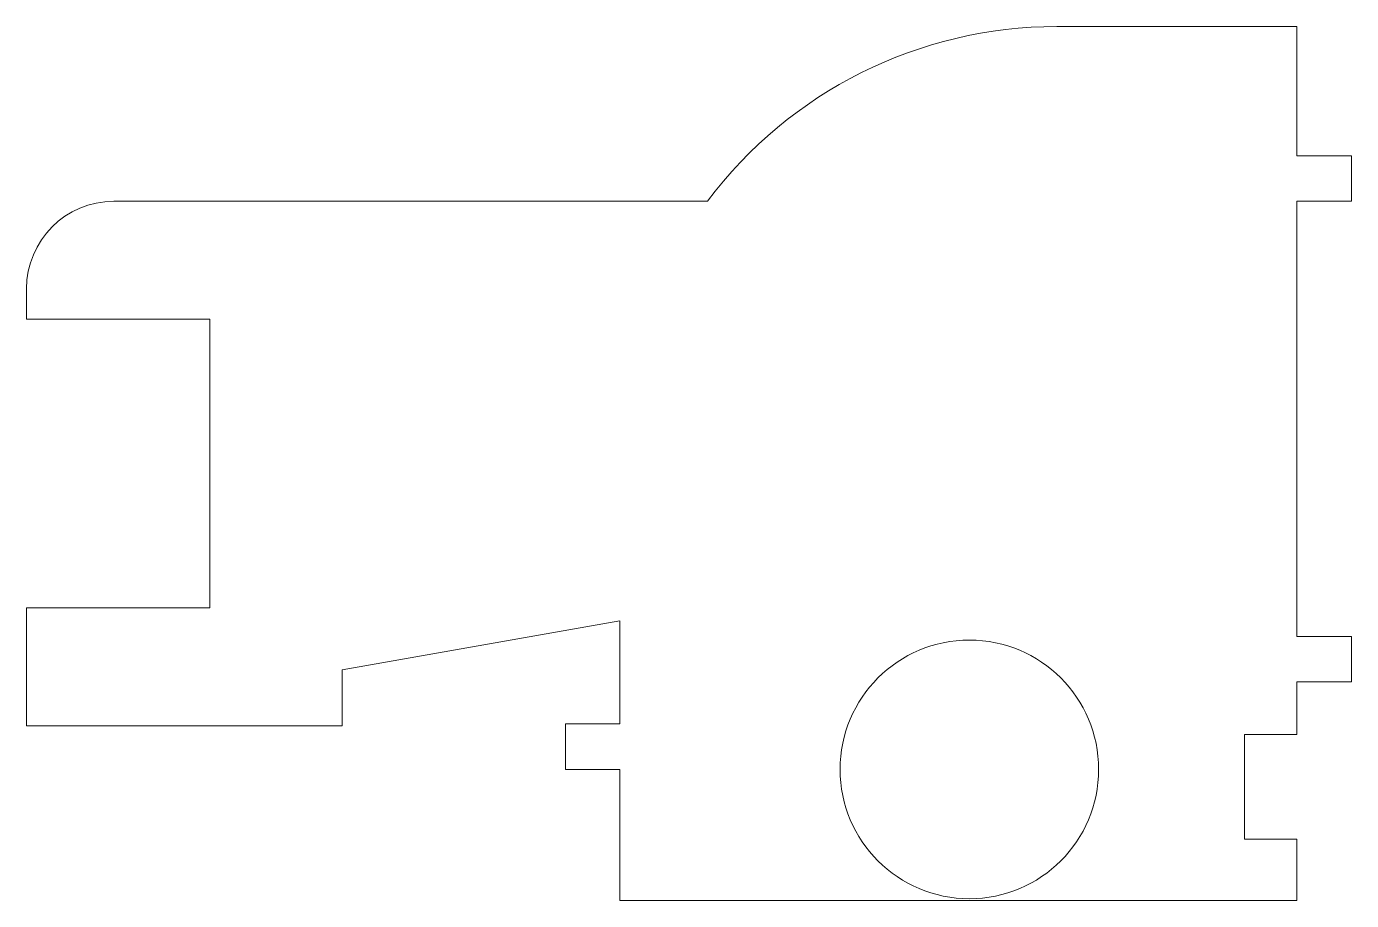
# Model space of a CAD drawing. Header units: inches. Extents: x -1.08 to 0.44, y -0.15 to 0.85.
import ezdxf

# ---------------------------------------------------------------- set-up
doc = ezdxf.new("R2010")
doc.units = ezdxf.units.IN
doc.header["$MEASUREMENT"] = 0

msp = doc.modelspace()

# ---------------------------------------------------------------- linework, layer by layer
at = {"color": 7, "linetype": 'Continuous', "lineweight": 15}
for p, q in [((0.1, 0.85), (0.375, 0.85)), ((0.375, 0.85), (0.375, 0.702)), ((0.375, 0.702), (0.4375, 0.702)), ((0.4375, 0.65), (0.4375, 0.702)), ((-0.3, 0.65), (-0.9795, 0.65)), ((0.375, 0.65), (0.375, 0.152)), ((0.375, 0.65), (0.4375, 0.65)), ((-1.0795, 0.55), (-1.0795, 0.515)), ((-1.0795, 0.515), (-0.8695, 0.515)), ((-0.8695, 0.515), (-0.8695, 0.185)), ((-0.8695, 0.185), (-1.0795, 0.185)), ((-1.0795, 0.185), (-1.0795, 0.05)), ((-0.7182, 0.1138), (-0.4, 0.17)), ((-0.4, 0.17), (-0.4, 0.052)), ((0.375, 0.152), (0.4375, 0.152)), ((0.4375, 0.1), (0.4375, 0.152)), ((-0.7182, 0.05), (-0.7182, 0.1138)), ((0.375, 0.1), (0.375, 0.04)), ((0.375, 0.1), (0.4375, 0.1)), ((-1.0795, 0.05), (-0.7182, 0.05)), ((-0.4625, 0.052), (-0.4, 0.052)), ((-0.4625, 0), (-0.4625, 0.052)), ((0.315, 0.04), (0.315, -0.08)), ((0.375, 0.04), (0.315, 0.04)), ((-0.4625, 0), (-0.4, 0)), ((-0.4, 0), (-0.4, -0.15)), ((0.375, -0.08), (0.315, -0.08)), ((0.375, -0.08), (0.375, -0.15)), ((-0.4, -0.15), (0.375, -0.15))]:
    msp.add_line(p, q, dxfattribs=at)
msp.add_circle((0, 0), 0.148, dxfattribs=at)
for centre, radius, end in [((0.1, 0.35), 0.5, 143.1301), ((-0.9795, 0.55), 0.1, 180)]:
    msp.add_arc(centre, radius, 90, end, dxfattribs=at)

doc.saveas('drawing.dxf')
